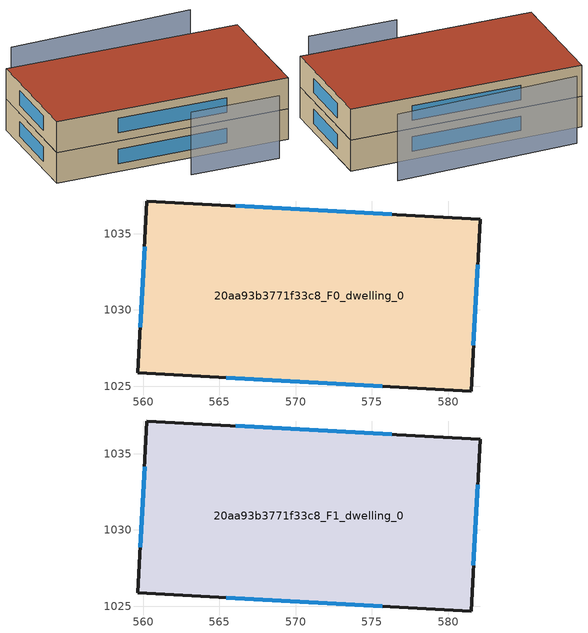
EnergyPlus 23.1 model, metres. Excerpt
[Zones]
20aa93b3771f33c8_F0_dwelling_0
 floor ground (EU_floor_Construction): 582.12,1035.97 581.51,1024.68 559.63,1025.87 560.24,1037.15 z0
 wall outside (EU_wall_Construction): 581.51,1024.68 582.12,1035.97 560.24,1037.15 559.63,1025.87 581.51,1024.68 z0:3
 window (EU_Window_Construction): 581.67,1027.68 581.96,1032.97 / 565.45,1025.55 575.7,1025 / 560.08,1034.15 559.8,1028.87 / 576.31,1036.28 566.06,1036.84 z0.8:2.2
20aa93b3771f33c8_F1_dwelling_0
 floor to 20aa93b3771f33c8_F0_dwelling_0 (EU_floor_Construction): 582.12,1035.97 581.51,1024.68 559.63,1025.87 560.24,1037.15 z3
 wall outside (EU_wall_Construction): 581.51,1024.68 582.12,1035.97 560.24,1037.15 559.63,1025.87 581.51,1024.68 z3:6
 window (EU_Window_Construction): 581.67,1027.68 581.96,1032.97 / 565.45,1025.55 575.7,1025 / 560.08,1034.15 559.8,1028.87 / 576.31,1036.28 566.06,1036.84 z3.8:5.2
 roof outside (EU_roof_Construction): 581.51,1024.68 582.12,1035.97 560.24,1037.15 559.63,1025.87 z6
shading: 570.86,1022.2 579.18,1021.67 z0:6.1; 579.31,1039.49 562.06,1039.79 z0:6.5
[Building]
EU S2 Campaign: North Axis=0; Terrain=City; Solar Distribution=FullExterior
[Site:Location]
Cape.Town.Intl.AP: Latitude=-33.965; Longitude=18.602; Time Zone=2; Elevation=46
[SizingPeriod:WeatherFileDays]
AnnualSizingPeriod: Begin Month=1; Begin Day of Month=1; End Month=12; End Day of Month=31; Day of Week for Start Day=Monday; Use Weather File Daylight Saving Period=No; Use Weather File Rain and Snow Indicators=No
[MATERIAL]
EU_InternalMass_Material: Roughness=MediumRough; Thickness=0.1; Conductivity=1; Density=1800; Specific Heat=900; Thermal Absorptance=0.9; Solar Absorptance=0.7; Visible Absorptance=0.7
[MATERIAL:NOMASS] Roughness=MediumRough; Thermal Absorptance=0.9; Solar Absorptance=0.7; Visible Absorptance=0.7
Name | Thermal Resistance
EU_wall_NoMass | 0.49467
EU_roof_NoMass | 0.448442
EU_floor_NoMass | 1.33616
[WINDOWMATERIAL:SIMPLEGLAZINGSYSTEM]
EU_Window_SimpleGlazing: UFactor=4.49049; Solar Heat Gain Coefficient=0.75; Visible Transmittance=0.75
[CONSTRUCTION]
EU_wall_Construction: EU_wall_NoMass
EU_roof_Construction: EU_roof_NoMass
EU_floor_Construction: EU_floor_NoMass
EU_Window_Construction: EU_Window_SimpleGlazing
EU_InternalMass_Construction: EU_InternalMass_Material
[ZONE] Type=1; Multiplier=1; Ceiling Height=autocalculate; Volume=742.551; Floor Area=autocalculate; Part of Total Floor Area=Yes
20aa93b3771f33c8_F0_dwelling_0; 20aa93b3771f33c8_F1_dwelling_0
[INTERNALMASS] Construction=EU_InternalMass_Construction; Surface Area=247.517
Name | Zone or ZoneList
20aa93b3771f33c8_F0_dwelling_0_EU_InternalMass | 20aa93b3771f33c8_F0_dwelling_0
20aa93b3771f33c8_F1_dwelling_0_EU_InternalMass | 20aa93b3771f33c8_F1_dwelling_0
[OTHEREQUIPMENT] Fuel Type=Electricity; Design Level Calculation Method=Watts/Area; Power per Zone Floor Area=1; Fraction Latent=0; Fraction Radiant=0; Fraction Lost=0; Carbon Dioxide Generation Rate=0; EndUse Subcategory=EU_Step8_InternalGains
Name | Zone or ZoneList or Space or SpaceList | Schedule
EU_Step8_InternalGain_20aa93b3771f33c8_F0_dwelling_0_f000 | 20aa93b3771f33c8_F0_dwelling_0 | EU_Step8_GainSchedule_20aa93b3771f33c8_F0_dwelling_0_f000
EU_Step8_InternalGain_20aa93b3771f33c8_F1_dwelling_0_f000 | 20aa93b3771f33c8_F1_dwelling_0 | EU_Step8_GainSchedule_20aa93b3771f33c8_F1_dwelling_0_f000
[ZONEVENTILATION:DESIGNFLOWRATE] Schedule=EU_AlwaysOn; Design Flow Rate Calculation Method=AirChanges/Hour; Air Changes per Hour=0.665257; Ventilation Type=Natural; Fan Pressure Rise=0; Fan Total Efficiency=1; Constant Term Coefficient=1; Temperature Term Coefficient=0; Velocity Term Coefficient=0; Velocity Squared Term Coefficient=0; Minimum Indoor Temperature=-100; Maximum Indoor Temperature=100; Delta Temperature=-100; Minimum Outdoor Temperature=-100; Maximum Outdoor Temperature=100; Maximum Wind Speed=40
Name | Zone or ZoneList or Space or SpaceList
EU_ConstantAir_20aa93b3771f33c8_F0_dwelling_0 | 20aa93b3771f33c8_F0_dwelling_0
EU_ConstantAir_20aa93b3771f33c8_F1_dwelling_0 | 20aa93b3771f33c8_F1_dwelling_0
[HVACTEMPLATE:THERMOSTAT] Constant Heating Setpoint=20; Constant Cooling Setpoint=50
EU_HeatOnly_20aa93b3771f33c8_F0_dwelling_0; EU_HeatOnly_20aa93b3771f33c8_F1_dwelling_0
[HVACTEMPLATE:ZONE:IDEALLOADSAIRSYSTEM] System Availability Schedule=EU_AlwaysOn; Maximum Heating Supply Air Temperature=50; Minimum Cooling Supply Air Temperature=13; Maximum Heating Supply Air Humidity Ratio=0.0156; Minimum Cooling Supply Air Humidity Ratio=0.0077; Heating Limit=NoLimit; Cooling Limit=NoLimit; Heating Availability Schedule=EU_AlwaysOn; Cooling Availability Schedule=EU_CoolingOff; Dehumidification Control Type=ConstantSensibleHeatRatio; Cooling Sensible Heat Ratio=0.7; Dehumidification Setpoint=60; Humidification Control Type=None; Humidification Setpoint=30; Outdoor Air Method=None; Outdoor Air Flow Rate per Person=0.00944; Outdoor Air Flow Rate per Zone Floor Area=0; Outdoor Air Flow Rate per Zone=0; Demand Controlled Ventilation Type=None; Outdoor Air Economizer Type=NoEconomizer; Heat Recovery Type=None; Sensible Heat Recovery Effectiveness=0.7; Latent Heat Recovery Effectiveness=0.65
Name | Template Thermostat
20aa93b3771f33c8_F0_dwelling_0 | EU_HeatOnly_20aa93b3771f33c8_F0_dwelling_0
20aa93b3771f33c8_F1_dwelling_0 | EU_HeatOnly_20aa93b3771f33c8_F1_dwelling_0
[SIZING:ZONE] Zone Cooling Design Supply Air Temperature Input Method=SupplyAirTemperature; Zone Cooling Design Supply Air Temperature=13; Zone Heating Design Supply Air Temperature Input Method=SupplyAirTemperature; Zone Heating Design Supply Air Temperature=50; Zone Cooling Design Supply Air Humidity Ratio=0.008; Zone Heating Design Supply Air Humidity Ratio=0.008; Cooling Design Air Flow Method=DesignDay; Cooling Design Air Flow Rate=0; Cooling Minimum Air Flow per Zone Floor Area=0.000762; Cooling Minimum Air Flow=0; Cooling Minimum Air Flow Fraction=0.2; Heating Design Air Flow Method=DesignDay; Heating Design Air Flow Rate=0; Heating Maximum Air Flow per Zone Floor Area=0.002032; Heating Maximum Air Flow=0.141576; Heating Maximum Air Flow Fraction=0.3; Account for Dedicated Outdoor Air System=No; Dedicated Outdoor Air System Control Strategy=NeutralSupplyAir; Dedicated Outdoor Air Low Setpoint Temperature for Design=autosize; Dedicated Outdoor Air High Setpoint Temperature for Design=autosize; Zone Load Sizing Method=Sensible Load Only No Latent Load; Zone Latent Cooling Design Supply Air Humidity Ratio Input Method=HumidityRatioDifference; Zone Cooling Design Supply Air Humidity Ratio Difference=0.005; Zone Latent Heating Design Supply Air Humidity Ratio Input Method=HumidityRatioDifference; Zone Humidification Design Supply Air Humidity Ratio Difference=0.005
20aa93b3771f33c8_F0_dwelling_0; 20aa93b3771f33c8_F1_dwelling_0
[SCHEDULE:CONSTANT]
Name | Hourly Value
EU_AlwaysOn | 1
EU_CoolingOff | 0
[SCHEDULE:FILE] Column Number=1; Rows to Skip at Top=0; Number of Hours of Data=8760; Column Separator=Comma; Interpolate to Timestep=No; Minutes per Item=60; Adjust Schedule for Daylight Savings=Yes
Name | File
EU_Step8_GainSchedule_20aa93b3771f33c8_F0_dwelling_0_f000 | ../../schedules/20aa93b3771f33c8/20aa93b3771f33c8_F0_dwelling_0_f000_gain.csv
EU_Step8_GainSchedule_20aa93b3771f33c8_F1_dwelling_0_f000 | ../../schedules/20aa93b3771f33c8/20aa93b3771f33c8_F1_dwelling_0_f000_gain.csv
